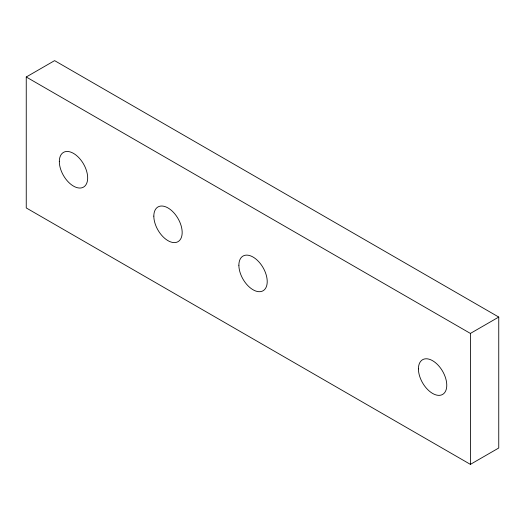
<?xml version="1.0" encoding="UTF-8"?>
<svg xmlns="http://www.w3.org/2000/svg" width="525" height="525" viewBox="0 0 525 525"><rect width="100%" height="100%" fill="white"/><g stroke="black" fill="none" stroke-linecap="round" stroke-linejoin="round"><path stroke-width="0.79" d="M26.25 76.998L54.6 60.631L498.75 317.061L498.75 448.002L470.4 464.369L26.25 207.939L26.25 76.998L470.4 333.428L498.75 317.061M470.4 333.428L470.4 464.369M153.825 216.123A20.048 11.576 60 0 0 175.088 242.576A20.048 11.576 60 0 0 175.088 214.226A20.048 11.576 60 0 0 153.825 216.123M238.875 265.23A20.048 11.576 60 0 0 260.137 291.677A20.048 11.576 60 0 0 260.137 263.327A20.048 11.576 60 0 0 238.875 265.23M418.425 368.891A20.048 11.576 60 0 0 439.688 395.338A20.048 11.576 60 0 0 439.688 366.988A20.048 11.576 60 0 0 418.425 368.891M59.325 161.569A20.048 11.576 60 0 0 80.587 188.016A20.048 11.576 60 0 0 80.587 159.666A20.048 11.576 60 0 0 59.325 161.569"/></g></svg>
